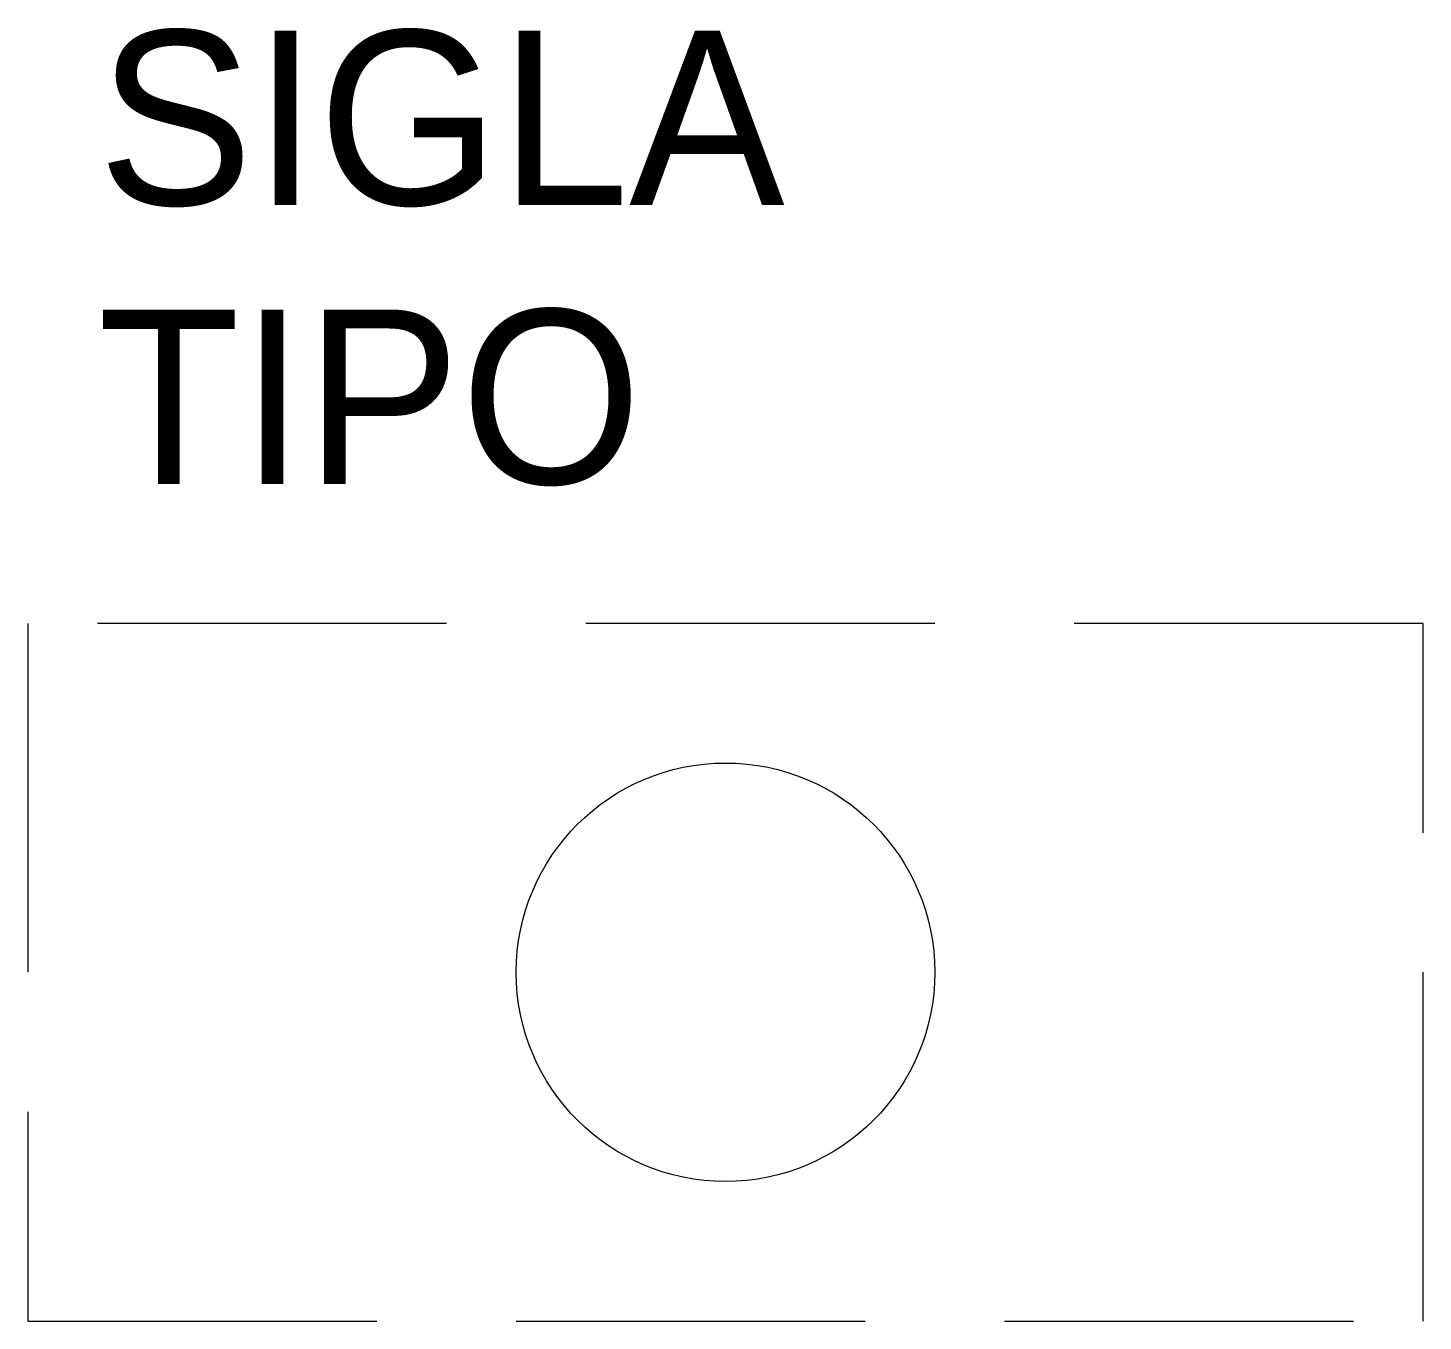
# Model space of a CAD drawing. Header units: millimetres. Extents: x 200 to 220, y 200 to 218.5.
import ezdxf

# ---------------------------------------------------------------- set-up
doc = ezdxf.new("R2010")
doc.units = ezdxf.units.MM
doc.linetypes.add('TRATTO', pattern=[7, 5, -2])
doc.layers.add('SIMBOLI', color=5, linetype='Continuous')

msp = doc.modelspace()

# ---------------------------------------------------------------- linework, layer by layer
at = {"linetype": 'TRATTO'}
msp.add_lwpolyline([(200, 200), (220, 200), (220, 210), (200, 210)], close=True, dxfattribs=at)
at = {"layer": 'SIMBOLI'}
msp.add_circle((210, 205), 3, dxfattribs=at)

# ---------------------------------------------------------------- texts
msp.add_attdef('SIGLA', (201, 216), 'X1', height=2.5)
at = {"flags": 2}
msp.add_attdef('TIPO', (201, 212), 'LT', height=2.5, dxfattribs=at)

doc.saveas('drawing.dxf')
